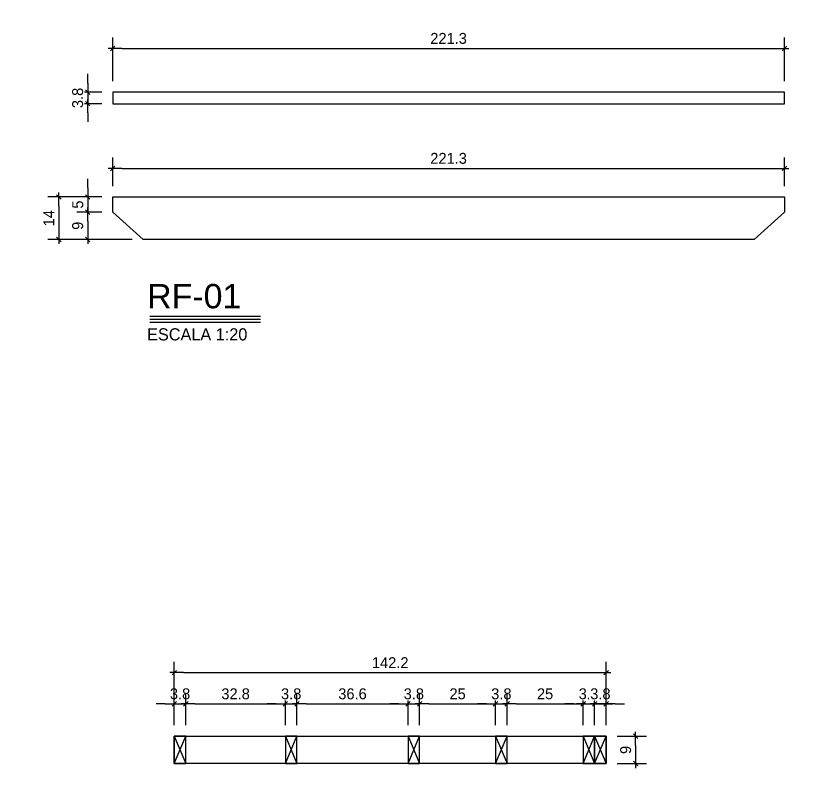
# Model space of a CAD drawing. Header units: millimetres. Extents: x 19458 to 19711, y 4351 to 4752.
# Drawn here: x 19473.012 to 19475.609, y 4524.221 to 4526.708 of the extents above; entities that cross this region are included whole.
import ezdxf
from ezdxf.enums import TextEntityAlignment as Align

# ---------------------------------------------------------------- set-up
doc = ezdxf.new("R2010")
doc.units = ezdxf.units.MM
for name, color, linetype in [('0 @ 0.2', 7, 'Continuous'), ('cotas', 1, 'Continuous'), ('cotas @ 500', 1, 'Continuous'), ('PANELES', 2, 'Continuous'), ('TEXTOS TITULOS @ 0.2', 3, 'Continuous')]:
    doc.layers.add(name, color=color, linetype=linetype)
doc.styles.add('century gothic', font='GOTHIC.TTF')
doc.styles.add('COTAS SMC', font='GOTHIC.TTF')
doc.styles.add('NOTAS', font='GOTHIC.TTF')
doc.styles.add('SMCtitulos', font='sanss___.ttf')
doc.dimstyles.new('ANOTATIVE 100 SMCONSTRUCCIONES', dxfattribs={"dimscale": 0, "dimtxt": 0.18, "dimasz": 0.15, "dimexe": 0.18, "dimexo": 0.09, "dimgap": 0.1, "dimtad": 1, "dimzin": 0, "dimdsep": 46, "dimtxsty": 'century gothic', "dimblk1": 'FLECHA1', "dimblk2": 'FLECHA1', "dimsah": 1, "dimcen": 0.18, "dimdle": 0.075, "dimclrd": 1, "dimclre": 1, "dimclrt": 2, "dimaunit": 1, "dimadec": 0, "dimazin": 0, "dimtfac": 0.75, "dimtix": 1, "dimtmove": 2, "dimatfit": 3, "dimfxl": 0.09, "dimtvp": 1.5, "dimtfill": 1, "dimtolj": 1, "dimtzin": 0, "dimarcsym": 0})
doc.dimstyles.new('ANOTATIVE CM SMCONSTRUCCIONES', dxfattribs={"dimscale": 0, "dimtxt": 0.18, "dimasz": 0.15, "dimexe": 0.18, "dimexo": 0.18, "dimgap": 0.07, "dimtad": 1, "dimdec": 1, "dimlfac": 100, "dimdsep": 46, "dimtxsty": 'century gothic', "dimblk1": 'FLECHA1', "dimblk2": 'FLECHA1', "dimsah": 1, "dimcen": 0.18, "dimdle": 0.075, "dimclrd": 1, "dimclre": 1, "dimclrt": 2, "dimaunit": 1, "dimadec": 0, "dimazin": 2, "dimtfac": 0.75, "dimtdec": 1, "dimtix": 1, "dimtmove": 2, "dimatfit": 3, "dimfxl": 0.09, "dimtvp": 1.5, "dimtfill": 1, "dimtolj": 1, "dimtzin": 0, "dimarcsym": 0})
doc.dimstyles.new('PIES SMCONSTRUCCIONES', dxfattribs={"dimscale": 0, "dimtxt": 0.18, "dimasz": 0.2, "dimexe": 0.18, "dimexo": 0, "dimgap": 0.1, "dimtad": 1, "dimdec": 0, "dimlfac": 39.370079, "dimzin": 0, "dimdsep": 46, "dimlunit": 4, "dimtxsty": 'COTAS SMC', "dimblk1": 'FLECHA1', "dimblk2": 'FLECHA1', "dimsah": 1, "dimcen": 0.2, "dimdle": 0.075, "dimclrd": 1, "dimclre": 1, "dimclrt": 2, "dimaunit": 1, "dimadec": 0, "dimazin": 0, "dimtfac": 0.75, "dimtdec": 0, "dimtix": 1, "dimtmove": 2, "dimatfit": 3, "dimfxl": 0.09, "dimtvp": 1.5, "dimtfill": 1, "dimtolj": 1, "dimtzin": 0, "dimarcsym": 0})

# ---------------------------------------------------------------- blocks, each defined once
blk = doc.blocks.new('FLECHA1')
at = {"color": 4}
blk.add_line((-0.246176, -0.248081), (0.248081, 0.25), dxfattribs=at)
at = {"color": 1}
blk.add_line((-1, 0), (0.496162, 0), dxfattribs=at)
blk = doc.blocks.new('*D419')
at = {"layer": 'cotas', "color": 1, "lineweight": -2, "transparency": 16777216}
for p, q in [((19614.326, 4625.8448), (19614.326, 4700.8448)), ((19570.9836, 4550.8448), (19524.326, 4550.8448)), ((19614.326, 4548.4298), (19614.326, 4550.8448)), ((19570.5339, 4548.4298), (19524.326, 4548.4298)), ((19614.326, 4473.4298), (19614.326, 4398.4298))]:
    blk.add_line(p, q, dxfattribs=at)
at = {"layer": 'Defpoints', "color": 0, "transparency": 16777216}
for p in [(19614.326, 4550.8448), (19615.9836, 4550.8448), (19615.5339, 4548.4298)]:
    blk.add_point(p, dxfattribs=at)
at = {"layer": 'cotas', "color": 1, "lineweight": -2, "transparency": 16777216, "xscale": 75, "yscale": 75, "zscale": 75}
for p, rotation in [((19614.326, 4550.8448), 270), ((19614.326, 4548.4298), 90)]:
    blk.add_blockref('FLECHA1', p, dxfattribs=dict(at, rotation=rotation))
at = {"layer": 'cotas', "color": 2, "transparency": 16777216, "insert": (19517.3376, 4549.6373), "char_height": 90, "attachment_point": 5, "rotation": 90, "style": 'century gothic', "bg_fill": 3, "box_fill_scale": 1.1, "bg_fill_color": 256, "bg_fill_true_color": 13158600, "bg_fill_transparency": 0}
blk.add_mtext('\\A1;2.42', dxfattribs=at)
blk = doc.blocks.new('*D474')
at = {"layer": 'cotas', "color": 1, "lineweight": -2, "transparency": 16777216}
for p, q in [((19620.0128, 4651.7533), (19620.0128, 4751.7533)), ((19620.4168, 4551.7533), (19530.0128, 4551.7533)), ((19620.0128, 4550.5333), (19620.0128, 4551.7533)), ((19620.4168, 4550.5333), (19530.0128, 4550.5333)), ((19620.0128, 4450.5333), (19620.0128, 4350.5333))]:
    blk.add_line(p, q, dxfattribs=at)
at = {"layer": 'Defpoints', "color": 0, "transparency": 16777216}
for p in [(19620.0128, 4551.7533), (19620.4168, 4551.7533), (19620.4168, 4550.5333)]:
    blk.add_point(p, dxfattribs=at)
at = {"layer": 'cotas', "color": 1, "lineweight": -2, "transparency": 16777216, "xscale": 100, "yscale": 100, "zscale": 100}
for p, rotation in [((19620.0128, 4551.7533), 270), ((19620.0128, 4550.5333), 90)]:
    blk.add_blockref('FLECHA1', p, dxfattribs=dict(at, rotation=rotation))
at = {"layer": 'cotas', "color": 2, "transparency": 16777216, "insert": (19523.8809, 4551.1433), "char_height": 90, "attachment_point": 5, "rotation": 90, "style": 'COTAS SMC', "bg_fill": 3, "box_fill_scale": 1.1, "bg_fill_color": 256, "bg_fill_true_color": 13158600, "bg_fill_transparency": 0}
blk.add_mtext("\\A1;4'", dxfattribs=at)
blk = doc.blocks.new('LL')
at = {"layer": 'PANELES'}
for p, q in [((19468.3744, 4520.8214), (19468.4124, 4520.7314)), ((19468.3744, 4520.7314), (19468.4124, 4520.8214))]:
    blk.add_line(p, q, dxfattribs=at)
blk.add_lwpolyline([(19468.3744, 4520.7314), (19468.4124, 4520.7314), (19468.4124, 4520.8214), (19468.3744, 4520.8214)], close=True, dxfattribs=at)
blk = doc.blocks.new('*U701')
at = {"color": 2}
blk.add_line((0, 0.052), (1.823, 0.052), dxfattribs=at)
at = {"color": 250}
blk.add_line((0, 0), (1.823, 0), dxfattribs=at)
at = {"color": 7}
blk.add_line((0, -0.047), (1.823, -0.047), dxfattribs=at)
at = {"color": 0, "linetype": 'ByBlock', "lineweight": -2, "style": 'NOTAS'}
for tag, p in [('1TITLE', (0.027, 1.014)), ('2TITLE', (-0.043, 0.181))]:
    blk.add_attdef(tag, p, '', height=0.3, dxfattribs=at)
blk.add_attdef('SCALE', text='', height=0.18, dxfattribs=at).set_placement((-0.043, -0.148), align=Align.TOP_LEFT)
blk = doc.blocks.new('*D731')
at = {"color": 1, "lineweight": -2, "transparency": 16777216}
for p, q in [((19473.5345, 4524.3722), (19473.5345, 4524.4788)), ((19473.5725, 4524.3722), (19473.5725, 4524.4788)), ((19473.5045, 4524.4428), (19473.4745, 4524.4428)), ((19473.5345, 4524.4428), (19473.5725, 4524.4428)), ((19473.6025, 4524.4428), (19473.6325, 4524.4428))]:
    blk.add_line(p, q, dxfattribs=at)
at = {"layer": 'Defpoints', "color": 0, "transparency": 16777216}
for p in [(19473.5345, 4524.3362), (19473.5725, 4524.3362)]:
    blk.add_point(p, dxfattribs=at)
at = {"color": 1, "lineweight": -2, "transparency": 16777216, "xscale": 0.03, "yscale": 0.03, "zscale": 0.03}
blk.add_blockref('FLECHA1', (19473.5345, 4524.4428), dxfattribs=at)
at = {"color": 1, "lineweight": -2, "transparency": 16777216, "xscale": 0.03, "yscale": 0.03, "zscale": 0.03, "rotation": 180}
blk.add_blockref('FLECHA1', (19473.5725, 4524.4428), dxfattribs=at)
at = {"color": 2, "transparency": 16777216, "insert": (19473.5535, 4524.4757), "char_height": 0.036, "attachment_point": 5, "style": 'century gothic', "bg_fill": 3, "box_fill_scale": 1.1, "bg_fill_color": 256, "bg_fill_true_color": 13158600, "bg_fill_transparency": 0}
blk.add_mtext('\\A1;3.8', dxfattribs=at)
at = {"layer": 'Defpoints', "color": 0, "transparency": 16777216}
blk.add_point((19473.5725, 4524.4428), dxfattribs=at)
blk = doc.blocks.new('*D732')
at = {"color": 1, "lineweight": -2, "transparency": 16777216}
for p, q in [((19473.5725, 4524.3722), (19473.5725, 4524.4788)), ((19473.9005, 4524.3722), (19473.9005, 4524.4788)), ((19473.6025, 4524.4428), (19473.8705, 4524.4428))]:
    blk.add_line(p, q, dxfattribs=at)
at = {"layer": 'Defpoints', "color": 0, "transparency": 16777216}
for p in [(19473.9005, 4524.4428), (19473.5725, 4524.3362), (19473.9005, 4524.3362)]:
    blk.add_point(p, dxfattribs=at)
at = {"color": 1, "lineweight": -2, "transparency": 16777216, "xscale": 0.03, "yscale": 0.03, "zscale": 0.03, "rotation": 180}
blk.add_blockref('FLECHA1', (19473.5725, 4524.4428), dxfattribs=at)
at = {"color": 1, "lineweight": -2, "transparency": 16777216, "xscale": 0.03, "yscale": 0.03, "zscale": 0.03}
blk.add_blockref('FLECHA1', (19473.9005, 4524.4428), dxfattribs=at)
at = {"color": 2, "transparency": 16777216, "insert": (19473.7365, 4524.4757), "char_height": 0.036, "attachment_point": 5, "style": 'century gothic', "bg_fill": 3, "box_fill_scale": 1.1, "bg_fill_color": 256, "bg_fill_true_color": 13158600, "bg_fill_transparency": 0}
blk.add_mtext('\\A1;32.8', dxfattribs=at)
blk = doc.blocks.new('*D733')
at = {"color": 1, "lineweight": -2, "transparency": 16777216}
for p, q in [((19473.9005, 4524.3722), (19473.9005, 4524.4788)), ((19473.9385, 4524.3722), (19473.9385, 4524.4788)), ((19473.8705, 4524.4428), (19473.8405, 4524.4428)), ((19473.9005, 4524.4428), (19473.9385, 4524.4428)), ((19473.9685, 4524.4428), (19473.9985, 4524.4428))]:
    blk.add_line(p, q, dxfattribs=at)
at = {"layer": 'Defpoints', "color": 0, "transparency": 16777216}
for p in [(19473.9005, 4524.3362), (19473.9385, 4524.3362)]:
    blk.add_point(p, dxfattribs=at)
at = {"color": 1, "lineweight": -2, "transparency": 16777216, "xscale": 0.03, "yscale": 0.03, "zscale": 0.03}
blk.add_blockref('FLECHA1', (19473.9005, 4524.4428), dxfattribs=at)
at = {"color": 1, "lineweight": -2, "transparency": 16777216, "xscale": 0.03, "yscale": 0.03, "zscale": 0.03, "rotation": 180}
blk.add_blockref('FLECHA1', (19473.9385, 4524.4428), dxfattribs=at)
at = {"color": 2, "transparency": 16777216, "insert": (19473.9195, 4524.4757), "char_height": 0.036, "attachment_point": 5, "style": 'century gothic', "bg_fill": 3, "box_fill_scale": 1.1, "bg_fill_color": 256, "bg_fill_true_color": 13158600, "bg_fill_transparency": 0}
blk.add_mtext('\\A1;3.8', dxfattribs=at)
at = {"layer": 'Defpoints', "color": 0, "transparency": 16777216}
blk.add_point((19473.9385, 4524.4428), dxfattribs=at)
blk = doc.blocks.new('*D734')
at = {"color": 1, "lineweight": -2, "transparency": 16777216}
for p, q in [((19473.9385, 4524.3722), (19473.9385, 4524.4788)), ((19474.3045, 4524.3722), (19474.3045, 4524.4788)), ((19473.9685, 4524.4428), (19474.2745, 4524.4428))]:
    blk.add_line(p, q, dxfattribs=at)
at = {"layer": 'Defpoints', "color": 0, "transparency": 16777216}
for p in [(19474.3045, 4524.4428), (19473.9385, 4524.3362), (19474.3045, 4524.3362)]:
    blk.add_point(p, dxfattribs=at)
at = {"color": 1, "lineweight": -2, "transparency": 16777216, "xscale": 0.03, "yscale": 0.03, "zscale": 0.03, "rotation": 180}
blk.add_blockref('FLECHA1', (19473.9385, 4524.4428), dxfattribs=at)
at = {"color": 1, "lineweight": -2, "transparency": 16777216, "xscale": 0.03, "yscale": 0.03, "zscale": 0.03}
blk.add_blockref('FLECHA1', (19474.3045, 4524.4428), dxfattribs=at)
at = {"color": 2, "transparency": 16777216, "insert": (19474.1215, 4524.4757), "char_height": 0.036, "attachment_point": 5, "style": 'century gothic', "bg_fill": 3, "box_fill_scale": 1.1, "bg_fill_color": 256, "bg_fill_true_color": 13158600, "bg_fill_transparency": 0}
blk.add_mtext('\\A1;36.6', dxfattribs=at)
blk = doc.blocks.new('*D735')
at = {"color": 1, "lineweight": -2, "transparency": 16777216}
for p, q in [((19474.3045, 4524.3722), (19474.3045, 4524.4788)), ((19474.3425, 4524.3722), (19474.3425, 4524.4788)), ((19474.2745, 4524.4428), (19474.2445, 4524.4428)), ((19474.3045, 4524.4428), (19474.3425, 4524.4428)), ((19474.3725, 4524.4428), (19474.4025, 4524.4428))]:
    blk.add_line(p, q, dxfattribs=at)
at = {"layer": 'Defpoints', "color": 0, "transparency": 16777216}
for p in [(19474.3045, 4524.3362), (19474.3425, 4524.3362)]:
    blk.add_point(p, dxfattribs=at)
at = {"color": 1, "lineweight": -2, "transparency": 16777216, "xscale": 0.03, "yscale": 0.03, "zscale": 0.03}
blk.add_blockref('FLECHA1', (19474.3045, 4524.4428), dxfattribs=at)
at = {"color": 1, "lineweight": -2, "transparency": 16777216, "xscale": 0.03, "yscale": 0.03, "zscale": 0.03, "rotation": 180}
blk.add_blockref('FLECHA1', (19474.3425, 4524.4428), dxfattribs=at)
at = {"color": 2, "transparency": 16777216, "insert": (19474.3235, 4524.4757), "char_height": 0.036, "attachment_point": 5, "style": 'century gothic', "bg_fill": 3, "box_fill_scale": 1.1, "bg_fill_color": 256, "bg_fill_true_color": 13158600, "bg_fill_transparency": 0}
blk.add_mtext('\\A1;3.8', dxfattribs=at)
at = {"layer": 'Defpoints', "color": 0, "transparency": 16777216}
blk.add_point((19474.3425, 4524.4428), dxfattribs=at)
blk = doc.blocks.new('*D736')
at = {"color": 1, "lineweight": -2, "transparency": 16777216}
for p, q in [((19474.3425, 4524.3722), (19474.3425, 4524.4788)), ((19474.5927, 4524.3722), (19474.5927, 4524.4788)), ((19474.3725, 4524.4428), (19474.5627, 4524.4428))]:
    blk.add_line(p, q, dxfattribs=at)
at = {"layer": 'Defpoints', "color": 0, "transparency": 16777216}
for p in [(19474.5927, 4524.4428), (19474.3425, 4524.3362), (19474.5927, 4524.3362)]:
    blk.add_point(p, dxfattribs=at)
at = {"color": 1, "lineweight": -2, "transparency": 16777216, "xscale": 0.03, "yscale": 0.03, "zscale": 0.03, "rotation": 180}
blk.add_blockref('FLECHA1', (19474.3425, 4524.4428), dxfattribs=at)
at = {"color": 1, "lineweight": -2, "transparency": 16777216, "xscale": 0.03, "yscale": 0.03, "zscale": 0.03}
blk.add_blockref('FLECHA1', (19474.5927, 4524.4428), dxfattribs=at)
at = {"color": 2, "transparency": 16777216, "insert": (19474.4676, 4524.4757), "char_height": 0.036, "attachment_point": 5, "style": 'century gothic', "bg_fill": 3, "box_fill_scale": 1.1, "bg_fill_color": 256, "bg_fill_true_color": 13158600, "bg_fill_transparency": 0}
blk.add_mtext('\\A1;25', dxfattribs=at)
blk = doc.blocks.new('*D737')
at = {"color": 1, "lineweight": -2, "transparency": 16777216}
for p, q in [((19474.5927, 4524.3722), (19474.5927, 4524.4788)), ((19474.6307, 4524.3722), (19474.6307, 4524.4788)), ((19474.5627, 4524.4428), (19474.5327, 4524.4428)), ((19474.5927, 4524.4428), (19474.6307, 4524.4428)), ((19474.6607, 4524.4428), (19474.6907, 4524.4428))]:
    blk.add_line(p, q, dxfattribs=at)
at = {"layer": 'Defpoints', "color": 0, "transparency": 16777216}
for p in [(19474.5927, 4524.3362), (19474.6307, 4524.3362)]:
    blk.add_point(p, dxfattribs=at)
at = {"color": 1, "lineweight": -2, "transparency": 16777216, "xscale": 0.03, "yscale": 0.03, "zscale": 0.03}
blk.add_blockref('FLECHA1', (19474.5927, 4524.4428), dxfattribs=at)
at = {"color": 1, "lineweight": -2, "transparency": 16777216, "xscale": 0.03, "yscale": 0.03, "zscale": 0.03, "rotation": 180}
blk.add_blockref('FLECHA1', (19474.6307, 4524.4428), dxfattribs=at)
at = {"color": 2, "transparency": 16777216, "insert": (19474.6117, 4524.4757), "char_height": 0.036, "attachment_point": 5, "style": 'century gothic', "bg_fill": 3, "box_fill_scale": 1.1, "bg_fill_color": 256, "bg_fill_true_color": 13158600, "bg_fill_transparency": 0}
blk.add_mtext('\\A1;3.8', dxfattribs=at)
at = {"layer": 'Defpoints', "color": 0, "transparency": 16777216}
blk.add_point((19474.6307, 4524.4428), dxfattribs=at)
blk = doc.blocks.new('*D738')
at = {"color": 1, "lineweight": -2, "transparency": 16777216}
for p, q in [((19474.6307, 4524.3722), (19474.6307, 4524.4788)), ((19474.8809, 4524.3722), (19474.8809, 4524.4788)), ((19474.6607, 4524.4428), (19474.8509, 4524.4428))]:
    blk.add_line(p, q, dxfattribs=at)
at = {"layer": 'Defpoints', "color": 0, "transparency": 16777216}
for p in [(19474.8809, 4524.4428), (19474.6307, 4524.3362), (19474.8809, 4524.3362)]:
    blk.add_point(p, dxfattribs=at)
at = {"color": 1, "lineweight": -2, "transparency": 16777216, "xscale": 0.03, "yscale": 0.03, "zscale": 0.03, "rotation": 180}
blk.add_blockref('FLECHA1', (19474.6307, 4524.4428), dxfattribs=at)
at = {"color": 1, "lineweight": -2, "transparency": 16777216, "xscale": 0.03, "yscale": 0.03, "zscale": 0.03}
blk.add_blockref('FLECHA1', (19474.8809, 4524.4428), dxfattribs=at)
at = {"color": 2, "transparency": 16777216, "insert": (19474.7558, 4524.4757), "char_height": 0.036, "attachment_point": 5, "style": 'century gothic', "bg_fill": 3, "box_fill_scale": 1.1, "bg_fill_color": 256, "bg_fill_true_color": 13158600, "bg_fill_transparency": 0}
blk.add_mtext('\\A1;25', dxfattribs=at)
blk = doc.blocks.new('*D739')
at = {"color": 1, "lineweight": -2, "transparency": 16777216}
for p, q in [((19474.8809, 4524.3722), (19474.8809, 4524.4788)), ((19474.9189, 4524.3722), (19474.9189, 4524.4788)), ((19474.8509, 4524.4428), (19474.8209, 4524.4428)), ((19474.8809, 4524.4428), (19474.9189, 4524.4428)), ((19474.9489, 4524.4428), (19474.9789, 4524.4428))]:
    blk.add_line(p, q, dxfattribs=at)
at = {"layer": 'Defpoints', "color": 0, "transparency": 16777216}
for p in [(19474.8809, 4524.3362), (19474.9189, 4524.3362)]:
    blk.add_point(p, dxfattribs=at)
at = {"color": 1, "lineweight": -2, "transparency": 16777216, "xscale": 0.03, "yscale": 0.03, "zscale": 0.03}
blk.add_blockref('FLECHA1', (19474.8809, 4524.4428), dxfattribs=at)
at = {"color": 1, "lineweight": -2, "transparency": 16777216, "xscale": 0.03, "yscale": 0.03, "zscale": 0.03, "rotation": 180}
blk.add_blockref('FLECHA1', (19474.9189, 4524.4428), dxfattribs=at)
at = {"color": 2, "transparency": 16777216, "insert": (19474.8999, 4524.4757), "char_height": 0.036, "attachment_point": 5, "style": 'century gothic', "bg_fill": 3, "box_fill_scale": 1.1, "bg_fill_color": 256, "bg_fill_true_color": 13158600, "bg_fill_transparency": 0}
blk.add_mtext('\\A1;3.8', dxfattribs=at)
at = {"layer": 'Defpoints', "color": 0, "transparency": 16777216}
blk.add_point((19474.9189, 4524.4428), dxfattribs=at)
blk = doc.blocks.new('*D740')
at = {"color": 1, "lineweight": -2, "transparency": 16777216}
for p, q in [((19474.9189, 4524.3722), (19474.9189, 4524.4788)), ((19474.9569, 4524.3722), (19474.9569, 4524.4788)), ((19474.8889, 4524.4428), (19474.8589, 4524.4428)), ((19474.9189, 4524.4428), (19474.9569, 4524.4428)), ((19474.9869, 4524.4428), (19475.0169, 4524.4428))]:
    blk.add_line(p, q, dxfattribs=at)
at = {"layer": 'Defpoints', "color": 0, "transparency": 16777216}
for p in [(19474.9189, 4524.3362), (19474.9569, 4524.3362)]:
    blk.add_point(p, dxfattribs=at)
at = {"color": 1, "lineweight": -2, "transparency": 16777216, "xscale": 0.03, "yscale": 0.03, "zscale": 0.03}
blk.add_blockref('FLECHA1', (19474.9189, 4524.4428), dxfattribs=at)
at = {"color": 1, "lineweight": -2, "transparency": 16777216, "xscale": 0.03, "yscale": 0.03, "zscale": 0.03, "rotation": 180}
blk.add_blockref('FLECHA1', (19474.9569, 4524.4428), dxfattribs=at)
at = {"color": 2, "transparency": 16777216, "insert": (19474.9379, 4524.4757), "char_height": 0.036, "attachment_point": 5, "style": 'century gothic', "bg_fill": 3, "box_fill_scale": 1.1, "bg_fill_color": 256, "bg_fill_true_color": 13158600, "bg_fill_transparency": 0}
blk.add_mtext('\\A1;3.8', dxfattribs=at)
at = {"layer": 'Defpoints', "color": 0, "transparency": 16777216}
blk.add_point((19474.9569, 4524.4428), dxfattribs=at)
blk = doc.blocks.new('*D741')
at = {"color": 1, "lineweight": -2, "transparency": 16777216}
for p, q in [((19473.5345, 4524.3722), (19473.5345, 4524.5816)), ((19474.9569, 4524.3722), (19474.9569, 4524.5816)), ((19473.5645, 4524.5456), (19474.9269, 4524.5456))]:
    blk.add_line(p, q, dxfattribs=at)
at = {"layer": 'Defpoints', "color": 0, "transparency": 16777216}
for p in [(19474.9569, 4524.5456), (19473.5345, 4524.3362), (19474.9569, 4524.3362)]:
    blk.add_point(p, dxfattribs=at)
at = {"color": 1, "lineweight": -2, "transparency": 16777216, "xscale": 0.03, "yscale": 0.03, "zscale": 0.03, "rotation": 180}
blk.add_blockref('FLECHA1', (19473.5345, 4524.5456), dxfattribs=at)
at = {"color": 1, "lineweight": -2, "transparency": 16777216, "xscale": 0.03, "yscale": 0.03, "zscale": 0.03}
blk.add_blockref('FLECHA1', (19474.9569, 4524.5456), dxfattribs=at)
at = {"color": 2, "transparency": 16777216, "insert": (19474.2457, 4524.5784), "char_height": 0.036, "attachment_point": 5, "style": 'century gothic', "bg_fill": 3, "box_fill_scale": 1.1, "bg_fill_color": 256, "bg_fill_true_color": 13158600, "bg_fill_transparency": 0}
blk.add_mtext('\\A1;142.2', dxfattribs=at)
blk = doc.blocks.new('*D773')
at = {"color": 1, "lineweight": -2, "transparency": 16777216}
for p, q in [((19474.9929, 4524.3362), (19475.0901, 4524.3362)), ((19475.0541, 4524.3062), (19475.0541, 4524.2762)), ((19474.9929, 4524.2462), (19475.0901, 4524.2462))]:
    blk.add_line(p, q, dxfattribs=at)
at = {"layer": 'Defpoints', "color": 0, "transparency": 16777216}
for p in [(19474.9569, 4524.3362), (19474.9569, 4524.2462), (19475.0541, 4524.2462)]:
    blk.add_point(p, dxfattribs=at)
at = {"color": 1, "lineweight": -2, "transparency": 16777216, "xscale": 0.03, "yscale": 0.03, "zscale": 0.03}
for p, rotation in [((19475.0541, 4524.3362), 90), ((19475.0541, 4524.2462), 270)]:
    blk.add_blockref('FLECHA1', p, dxfattribs=dict(at, rotation=rotation))
at = {"color": 2, "transparency": 16777216, "insert": (19475.0212, 4524.2912), "char_height": 0.036, "attachment_point": 5, "rotation": 90, "style": 'century gothic', "bg_fill": 3, "box_fill_scale": 1.1, "bg_fill_color": 256, "bg_fill_true_color": 13158600, "bg_fill_transparency": 0}
blk.add_mtext('\\A1;9', dxfattribs=at)
blk = doc.blocks.new('*D914')
at = {"color": 1, "lineweight": -2, "transparency": 16777216}
for p, q in [((19473.3317, 4526.4928), (19473.3317, 4526.6367)), ((19475.5442, 4526.4928), (19475.5442, 4526.6367)), ((19473.3617, 4526.6007), (19475.5142, 4526.6007))]:
    blk.add_line(p, q, dxfattribs=at)
at = {"layer": 'Defpoints', "color": 0, "transparency": 16777216}
for p in [(19475.5442, 4526.6007), (19473.3317, 4526.4568), (19475.5442, 4526.4568)]:
    blk.add_point(p, dxfattribs=at)
at = {"color": 1, "lineweight": -2, "transparency": 16777216, "xscale": 0.03, "yscale": 0.03, "zscale": 0.03, "rotation": 180}
blk.add_blockref('FLECHA1', (19473.3317, 4526.6007), dxfattribs=at)
at = {"color": 1, "lineweight": -2, "transparency": 16777216, "xscale": 0.03, "yscale": 0.03, "zscale": 0.03}
blk.add_blockref('FLECHA1', (19475.5442, 4526.6007), dxfattribs=at)
at = {"color": 2, "transparency": 16777216, "insert": (19474.4379, 4526.6336), "char_height": 0.036, "attachment_point": 5, "style": 'century gothic', "bg_fill": 3, "box_fill_scale": 1.1, "bg_fill_color": 256, "bg_fill_true_color": 13158600, "bg_fill_transparency": 0}
blk.add_mtext('\\A1;221.3', dxfattribs=at)
blk = doc.blocks.new('*D915')
at = {"color": 1, "lineweight": -2, "transparency": 16777216}
for p, q in [((19473.2493, 4526.1418), (19473.2493, 4526.1718)), ((19473.2957, 4526.1118), (19473.2133, 4526.1118)), ((19473.2493, 4526.1118), (19473.2493, 4526.0618)), ((19473.2957, 4526.0618), (19473.2133, 4526.0618)), ((19473.2493, 4526.0318), (19473.2493, 4526.0018))]:
    blk.add_line(p, q, dxfattribs=at)
at = {"layer": 'Defpoints', "color": 0, "transparency": 16777216}
for p in [(19473.3317, 4526.1118), (19473.3317, 4526.0618)]:
    blk.add_point(p, dxfattribs=at)
at = {"color": 1, "lineweight": -2, "transparency": 16777216, "xscale": 0.03, "yscale": 0.03, "zscale": 0.03}
for p, rotation in [((19473.2493, 4526.1118), 270), ((19473.2493, 4526.0618), 90)]:
    blk.add_blockref('FLECHA1', p, dxfattribs=dict(at, rotation=rotation))
at = {"color": 2, "transparency": 16777216, "insert": (19473.2168, 4526.0868), "char_height": 0.036, "attachment_point": 5, "rotation": 90, "style": 'century gothic', "bg_fill": 3, "box_fill_scale": 1.1, "bg_fill_color": 256, "bg_fill_true_color": 13158600, "bg_fill_transparency": 0}
blk.add_mtext('\\A1;5', dxfattribs=at)
at = {"layer": 'Defpoints', "color": 0, "transparency": 16777216}
blk.add_point((19473.2493, 4526.0618), dxfattribs=at)
blk = doc.blocks.new('*D916')
at = {"color": 1, "lineweight": -2, "transparency": 16777216}
for p, q in [((19473.2957, 4526.0618), (19473.2133, 4526.0618)), ((19473.2493, 4526.0318), (19473.2493, 4526.0018)), ((19473.3957, 4525.9718), (19473.2133, 4525.9718))]:
    blk.add_line(p, q, dxfattribs=at)
at = {"layer": 'Defpoints', "color": 0, "transparency": 16777216}
for p in [(19473.3317, 4526.0618), (19473.2493, 4525.9718), (19473.4317, 4525.9718)]:
    blk.add_point(p, dxfattribs=at)
at = {"color": 1, "lineweight": -2, "transparency": 16777216, "xscale": 0.03, "yscale": 0.03, "zscale": 0.03}
for p, rotation in [((19473.2493, 4526.0618), 90), ((19473.2493, 4525.9718), 270)]:
    blk.add_blockref('FLECHA1', p, dxfattribs=dict(at, rotation=rotation))
at = {"color": 2, "transparency": 16777216, "insert": (19473.2164, 4526.0168), "char_height": 0.036, "attachment_point": 5, "rotation": 90, "style": 'century gothic', "bg_fill": 3, "box_fill_scale": 1.1, "bg_fill_color": 256, "bg_fill_true_color": 13158600, "bg_fill_transparency": 0}
blk.add_mtext('\\A1;9', dxfattribs=at)
blk = doc.blocks.new('*D917')
at = {"color": 1, "lineweight": -2, "transparency": 16777216}
for p, q in [((19473.2957, 4526.1118), (19473.118, 4526.1118)), ((19473.154, 4526.0818), (19473.154, 4526.0018)), ((19473.3957, 4525.9718), (19473.118, 4525.9718))]:
    blk.add_line(p, q, dxfattribs=at)
at = {"layer": 'Defpoints', "color": 0, "transparency": 16777216}
for p in [(19473.3317, 4526.1118), (19473.154, 4525.9718), (19473.4317, 4525.9718)]:
    blk.add_point(p, dxfattribs=at)
at = {"color": 1, "lineweight": -2, "transparency": 16777216, "xscale": 0.03, "yscale": 0.03, "zscale": 0.03}
for p, rotation in [((19473.154, 4526.1118), 90), ((19473.154, 4525.9718), 270)]:
    blk.add_blockref('FLECHA1', p, dxfattribs=dict(at, rotation=rotation))
at = {"color": 2, "transparency": 16777216, "insert": (19473.1215, 4526.0418), "char_height": 0.036, "attachment_point": 5, "rotation": 90, "style": 'century gothic', "bg_fill": 3, "box_fill_scale": 1.1, "bg_fill_color": 256, "bg_fill_true_color": 13158600, "bg_fill_transparency": 0}
blk.add_mtext('\\A1;14', dxfattribs=at)
blk = doc.blocks.new('*D918')
at = {"color": 1, "lineweight": -2, "transparency": 16777216}
for p, q in [((19473.3317, 4526.1478), (19473.3317, 4526.2418)), ((19475.5442, 4526.1478), (19475.5442, 4526.2418)), ((19473.3617, 4526.2058), (19475.5142, 4526.2058))]:
    blk.add_line(p, q, dxfattribs=at)
at = {"layer": 'Defpoints', "color": 0, "transparency": 16777216}
for p in [(19475.5442, 4526.2058), (19473.3317, 4526.1118), (19475.5442, 4526.1118)]:
    blk.add_point(p, dxfattribs=at)
at = {"color": 1, "lineweight": -2, "transparency": 16777216, "xscale": 0.03, "yscale": 0.03, "zscale": 0.03, "rotation": 180}
blk.add_blockref('FLECHA1', (19473.3317, 4526.2058), dxfattribs=at)
at = {"color": 1, "lineweight": -2, "transparency": 16777216, "xscale": 0.03, "yscale": 0.03, "zscale": 0.03}
blk.add_blockref('FLECHA1', (19475.5442, 4526.2058), dxfattribs=at)
at = {"color": 2, "transparency": 16777216, "insert": (19474.4379, 4526.2387), "char_height": 0.036, "attachment_point": 5, "style": 'century gothic', "bg_fill": 3, "box_fill_scale": 1.1, "bg_fill_color": 256, "bg_fill_true_color": 13158600, "bg_fill_transparency": 0}
blk.add_mtext('\\A1;221.3', dxfattribs=at)
blk = doc.blocks.new('*D919')
at = {"color": 1, "lineweight": -2, "transparency": 16777216}
for p, q in [((19473.2493, 4526.4868), (19473.2493, 4526.5168)), ((19473.2957, 4526.4568), (19473.2133, 4526.4568)), ((19473.2493, 4526.4568), (19473.2493, 4526.4188)), ((19473.2957, 4526.4188), (19473.2133, 4526.4188)), ((19473.2493, 4526.3888), (19473.2493, 4526.3588))]:
    blk.add_line(p, q, dxfattribs=at)
at = {"layer": 'Defpoints', "color": 0, "transparency": 16777216}
for p in [(19473.3317, 4526.4568), (19473.3317, 4526.4188)]:
    blk.add_point(p, dxfattribs=at)
at = {"color": 1, "lineweight": -2, "transparency": 16777216, "xscale": 0.03, "yscale": 0.03, "zscale": 0.03}
for p, rotation in [((19473.2493, 4526.4568), 270), ((19473.2493, 4526.4188), 90)]:
    blk.add_blockref('FLECHA1', p, dxfattribs=dict(at, rotation=rotation))
at = {"color": 2, "transparency": 16777216, "insert": (19473.2164, 4526.4378), "char_height": 0.036, "attachment_point": 5, "rotation": 90, "style": 'century gothic', "bg_fill": 3, "box_fill_scale": 1.1, "bg_fill_color": 256, "bg_fill_true_color": 13158600, "bg_fill_transparency": 0}
blk.add_mtext('\\A1;3.8', dxfattribs=at)
at = {"layer": 'Defpoints', "color": 0, "transparency": 16777216}
blk.add_point((19473.2493, 4526.4188), dxfattribs=at)
blk = doc.blocks.new('*U1037')
at = {"layer": 'cotas @ 500'}
dim = blk.add_linear_dim(base=(19614.3260382735, 4550.8448237801), p1=(19615.5338597089, 4548.4298237801), p2=(19615.9836080801, 4550.8448237801), angle=90, dimstyle='ANOTATIVE 100 SMCONSTRUCCIONES', override={"dimscale": 500, "dimtix": 1, "dimtofl": 1, "dimtmove": 1, "dimatfit": 1}, dxfattribs=at)
dim.commit()
dim.dimension.update_dxf_attribs({"geometry": '*D419', "text_midpoint": (19517.3375950376, 4549.6373237801)})
blk = doc.blocks.new('*U1039')
at = {"layer": 'cotas @ 500'}
dim = blk.add_linear_dim(base=(19620.0128, 4551.7533), p1=(19620.4168, 4550.5333), p2=(19620.4168, 4551.7533), angle=90, dimstyle='PIES SMCONSTRUCCIONES', override={"dimscale": 500, "dimtix": 1, "dimtofl": 1, "dimtmove": 2, "dimatfit": 3}, dxfattribs=at)
dim.commit()
dim.dimension.update_dxf_attribs({"geometry": '*D474', "text_midpoint": (19523.8809, 4551.1433)})

msp = doc.modelspace()

# ---------------------------------------------------------------- block references
at = {"layer": 'cotas'}
msp.add_blockref('*U1037', (0, 0), dxfattribs=at)

# ---------------------------------------------------------------- next in the draw order: block references
msp.add_blockref('*U1039', (0, 0), dxfattribs=at)

# ---------------------------------------------------------------- next in the draw order: linework, layer by layer
at = {"layer": 'PANELES', "color": 3}
msp.add_lwpolyline([(19473.3317, 4526.4568), (19473.3317, 4526.4188), (19475.5442, 4526.4188), (19475.5442, 4526.4568)], close=True, dxfattribs=at)
msp.add_lwpolyline([(19475.5442, 4526.1118), (19475.5442, 4526.0618), (19475.4442, 4525.9718), (19473.4317, 4525.9718), (19473.3317, 4526.0618), (19473.3317, 4526.1118), (19475.5442, 4526.1118)], dxfattribs=at)
at = {"layer": 'PANELES'}
msp.add_lwpolyline([(19473.5345, 4524.3362), (19474.9569, 4524.3362), (19474.9569, 4524.2462), (19473.5345, 4524.2462)], close=True, dxfattribs=at)

# ---------------------------------------------------------------- next in the draw order: block references
for p in [(5.1601, 3.5148), (5.5261, 3.5148), (5.9301, 3.5148), (6.2183, 3.5148), (6.5065, 3.5148), (6.5445, 3.5148)]:
    msp.add_blockref('LL', p, dxfattribs=at)
at = {"layer": 'TEXTOS TITULOS @ 0.2'}
ref = msp.add_blockref('*U701', (19473.4537, 4525.7089), dxfattribs=dict(at, xscale=0.2, yscale=0.2, zscale=0.2))
ref.add_attrib('2TITLE', 'RF-01', (19473.4451, 4525.7452), dxfattribs={"layer": '0', "color": 0, "linetype": 'ByBlock', "lineweight": -2, "height": 0.08, "style": 'SMCtitulos'})
ref.add_attrib('SCALE', 'ESCALA 1:20', dxfattribs={"layer": '0', "color": 0, "linetype": 'ByBlock', "lineweight": -2, "height": 0.04, "style": 'NOTAS'}).set_placement((19473.4451, 4525.6794), align=Align.TOP_LEFT)

# ---------------------------------------------------------------- next in the draw order: dimensions: what is measured, and where the dimension line sits
at = {"layer": '0 @ 0.2'}
for base, p1, p2, picture, middle in [((19475.54416, 4526.60067), (19473.33165, 4526.45681), (19475.54416, 4526.45681), '*D914', (19474.43791, 4526.63358)), ((19473.5725, 4524.4428), (19473.5345, 4524.3362), (19473.5725, 4524.3362), '*D731', (19473.5535, 4524.4757))]:
    dim = msp.add_linear_dim(base=base, p1=p1, p2=p2, dimstyle='ANOTATIVE CM SMCONSTRUCCIONES', override={"dimscale": 0.2, "dimtix": 1, "dimtofl": 1, "dimtmove": 2, "dimatfit": 3}, dxfattribs=at)
    dim.commit()
    dim.dimension.update_dxf_attribs({"geometry": picture, "text_midpoint": middle})
dim = msp.add_linear_dim(base=(19473.2493, 4526.0618), p1=(19473.3317, 4526.1118), p2=(19473.3317, 4526.0618), angle=90, dimstyle='ANOTATIVE CM SMCONSTRUCCIONES', override={"dimscale": 0.2, "dimtix": 1, "dimtofl": 1, "dimtmove": 2, "dimatfit": 3}, dxfattribs=at)
dim.commit()
dim.dimension.update_dxf_attribs({"geometry": '*D915', "text_midpoint": (19473.2168, 4526.0868)})

# ---------------------------------------------------------------- next in the draw order: dimensions: what is measured, and where the dimension line sits
for base, p1, p2, picture, middle in [((19473.2493, 4526.4188), (19473.3317, 4526.4568), (19473.3317, 4526.4188), '*D919', (19473.2164, 4526.4378)), ((19473.2493, 4525.9718), (19473.3317, 4526.0618), (19473.4317, 4525.9718), '*D916', (19473.2164, 4526.0168))]:
    dim = msp.add_linear_dim(base=base, p1=p1, p2=p2, angle=90, dimstyle='ANOTATIVE CM SMCONSTRUCCIONES', override={"dimscale": 0.2, "dimtix": 1, "dimtofl": 1, "dimtmove": 2, "dimatfit": 3}, dxfattribs=at)
    dim.commit()
    dim.dimension.update_dxf_attribs({"geometry": picture, "text_midpoint": middle})
dim = msp.add_linear_dim(base=(19473.9005, 4524.4428), p1=(19473.5725, 4524.3362), p2=(19473.9005, 4524.3362), dimstyle='ANOTATIVE CM SMCONSTRUCCIONES', override={"dimscale": 0.2, "dimtix": 1, "dimtofl": 1, "dimtmove": 2, "dimatfit": 3}, dxfattribs=at)
dim.commit()
dim.dimension.update_dxf_attribs({"geometry": '*D732', "text_midpoint": (19473.7365, 4524.4757)})

# ---------------------------------------------------------------- next in the draw order: dimensions: what is measured, and where the dimension line sits
dim = msp.add_linear_dim(base=(19473.154, 4525.9718), p1=(19473.3317, 4526.1118), p2=(19473.4317, 4525.9718), angle=90, dimstyle='ANOTATIVE CM SMCONSTRUCCIONES', override={"dimscale": 0.2, "dimtix": 1, "dimtofl": 1, "dimtmove": 2, "dimatfit": 3}, dxfattribs=at)
dim.commit()
dim.dimension.update_dxf_attribs({"geometry": '*D917', "text_midpoint": (19473.1215, 4526.0418)})
dim = msp.add_linear_dim(base=(19473.9385, 4524.4428), p1=(19473.9005, 4524.3362), p2=(19473.9385, 4524.3362), dimstyle='ANOTATIVE CM SMCONSTRUCCIONES', override={"dimscale": 0.2, "dimtix": 1, "dimtofl": 1, "dimtmove": 2, "dimatfit": 3}, dxfattribs=at)
dim.commit()
dim.dimension.update_dxf_attribs({"geometry": '*D733', "text_midpoint": (19473.9195, 4524.4757)})

# ---------------------------------------------------------------- next in the draw order: dimensions: what is measured, and where the dimension line sits
for base, p1, p2, picture, middle in [((19475.54416, 4526.20581), (19473.33165, 4526.11181), (19475.54416, 4526.11181), '*D918', (19474.43791, 4526.23871)), ((19474.3045, 4524.4428), (19473.9385, 4524.3362), (19474.3045, 4524.3362), '*D734', (19474.1215, 4524.4757))]:
    dim = msp.add_linear_dim(base=base, p1=p1, p2=p2, dimstyle='ANOTATIVE CM SMCONSTRUCCIONES', override={"dimscale": 0.2, "dimtix": 1, "dimtofl": 1, "dimtmove": 2, "dimatfit": 3}, dxfattribs=at)
    dim.commit()
    dim.dimension.update_dxf_attribs({"geometry": picture, "text_midpoint": middle})

# ---------------------------------------------------------------- next in the draw order: dimensions: what is measured, and where the dimension line sits
dim = msp.add_linear_dim(base=(19474.3425, 4524.4428), p1=(19474.3045, 4524.3362), p2=(19474.3425, 4524.3362), dimstyle='ANOTATIVE CM SMCONSTRUCCIONES', override={"dimscale": 0.2, "dimtix": 1, "dimtofl": 1, "dimtmove": 2, "dimatfit": 3}, dxfattribs=at)
dim.commit()
dim.dimension.update_dxf_attribs({"geometry": '*D735', "text_midpoint": (19474.3235, 4524.4757)})

# ---------------------------------------------------------------- next in the draw order: dimensions: what is measured, and where the dimension line sits
dim = msp.add_linear_dim(base=(19474.5927, 4524.4428), p1=(19474.3425, 4524.3362), p2=(19474.5927, 4524.3362), dimstyle='ANOTATIVE CM SMCONSTRUCCIONES', override={"dimscale": 0.2, "dimtix": 1, "dimtofl": 1, "dimtmove": 2, "dimatfit": 3}, dxfattribs=at)
dim.commit()
dim.dimension.update_dxf_attribs({"geometry": '*D736', "text_midpoint": (19474.4676, 4524.4757)})

# ---------------------------------------------------------------- next in the draw order: dimensions: what is measured, and where the dimension line sits
dim = msp.add_linear_dim(base=(19474.6307, 4524.4428), p1=(19474.5927, 4524.3362), p2=(19474.6307, 4524.3362), dimstyle='ANOTATIVE CM SMCONSTRUCCIONES', override={"dimscale": 0.2, "dimtix": 1, "dimtofl": 1, "dimtmove": 2, "dimatfit": 3}, dxfattribs=at)
dim.commit()
dim.dimension.update_dxf_attribs({"geometry": '*D737', "text_midpoint": (19474.6117, 4524.4757)})

# ---------------------------------------------------------------- next in the draw order: dimensions: what is measured, and where the dimension line sits
dim = msp.add_linear_dim(base=(19474.8809, 4524.4428), p1=(19474.6307, 4524.3362), p2=(19474.8809, 4524.3362), dimstyle='ANOTATIVE CM SMCONSTRUCCIONES', override={"dimscale": 0.2, "dimtix": 1, "dimtofl": 1, "dimtmove": 2, "dimatfit": 3}, dxfattribs=at)
dim.commit()
dim.dimension.update_dxf_attribs({"geometry": '*D738', "text_midpoint": (19474.7558, 4524.4757)})

# ---------------------------------------------------------------- next in the draw order: dimensions: what is measured, and where the dimension line sits
dim = msp.add_linear_dim(base=(19474.9189, 4524.4428), p1=(19474.8809, 4524.3362), p2=(19474.9189, 4524.3362), dimstyle='ANOTATIVE CM SMCONSTRUCCIONES', override={"dimscale": 0.2, "dimtix": 1, "dimtofl": 1, "dimtmove": 2, "dimatfit": 3}, dxfattribs=at)
dim.commit()
dim.dimension.update_dxf_attribs({"geometry": '*D739', "text_midpoint": (19474.8999, 4524.4757)})

# ---------------------------------------------------------------- next in the draw order: dimensions: what is measured, and where the dimension line sits
dim = msp.add_linear_dim(base=(19474.9569, 4524.4428), p1=(19474.9189, 4524.3362), p2=(19474.9569, 4524.3362), dimstyle='ANOTATIVE CM SMCONSTRUCCIONES', override={"dimscale": 0.2, "dimtix": 1, "dimtofl": 1, "dimtmove": 2, "dimatfit": 3}, dxfattribs=at)
dim.commit()
dim.dimension.update_dxf_attribs({"geometry": '*D740', "text_midpoint": (19474.9379, 4524.4757)})

# ---------------------------------------------------------------- next in the draw order: dimensions: what is measured, and where the dimension line sits
dim = msp.add_linear_dim(base=(19474.9569, 4524.5456), p1=(19473.5345, 4524.3362), p2=(19474.9569, 4524.3362), dimstyle='ANOTATIVE CM SMCONSTRUCCIONES', override={"dimscale": 0.2, "dimtix": 1, "dimtofl": 1, "dimtmove": 2, "dimatfit": 3}, dxfattribs=at)
dim.commit()
dim.dimension.update_dxf_attribs({"geometry": '*D741', "text_midpoint": (19474.2457, 4524.5784)})

# ---------------------------------------------------------------- next in the draw order: dimensions: what is measured, and where the dimension line sits
dim = msp.add_linear_dim(base=(19475.0541, 4524.2462), p1=(19474.9569, 4524.3362), p2=(19474.9569, 4524.2462), angle=90, dimstyle='ANOTATIVE CM SMCONSTRUCCIONES', override={"dimscale": 0.2, "dimtix": 1, "dimtofl": 1, "dimtmove": 2, "dimatfit": 3}, dxfattribs=at)
dim.commit()
dim.dimension.update_dxf_attribs({"geometry": '*D773', "text_midpoint": (19475.0212, 4524.2912)})

doc.saveas('drawing.dxf')
